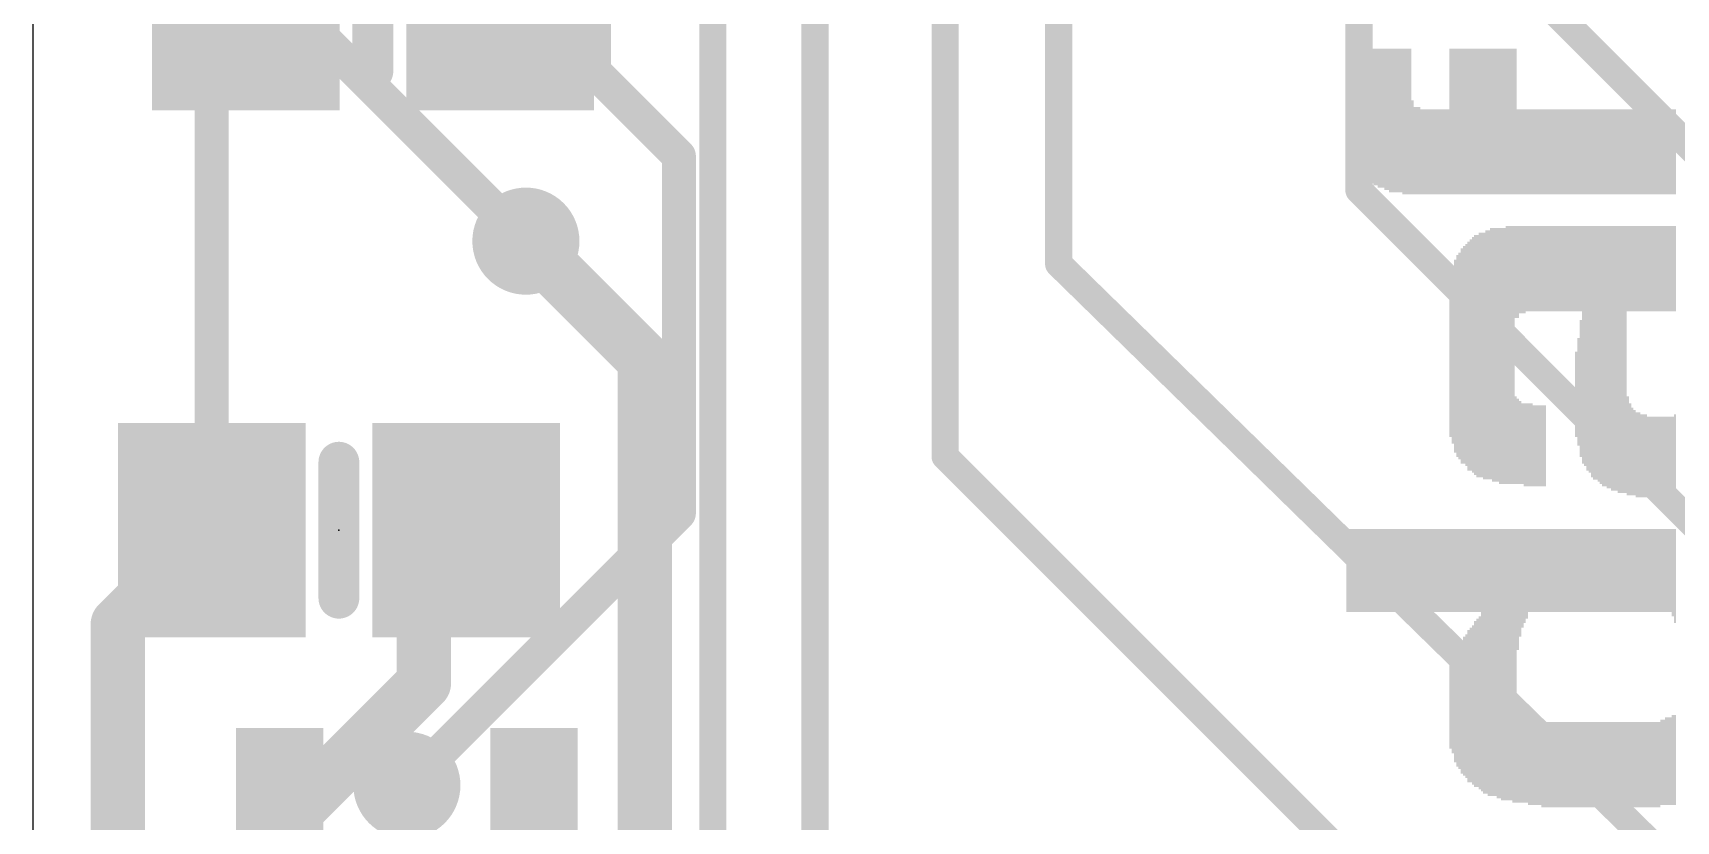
# Model space of a CAD drawing. Extents: x 0 to 68.6, y 0 to 53.3.
# Drawn here: x 0 to 12.28, y 16.88 to 22.76 of the extents above; entities that cross this region are included whole.
import ezdxf

# ---------------------------------------------------------------- set-up
doc = ezdxf.new("R2010")
doc.units = 0
for name, color, linetype in [('1', 12, 'CONTINUOUS'), ('16', 132, 'CONTINUOUS'), ('18', 110, 'CONTINUOUS'), ('20', 53, 'CONTINUOUS'), ('21', 40, 'CONTINUOUS'), ('23', 53, 'CONTINUOUS'), ('29', 253, 'CONTINUOUS')]:
    doc.layers.add(name, color=color, linetype=linetype)

# ---------------------------------------------------------------- blocks, each defined once
blk = doc.blocks.new('RECT')
blk.add_solid([(-0.5, -0.5), (0.5, -0.5), (-0.5, 0.5), (0.5, 0.5)])
blk = doc.blocks.new('ROUNDV')
at = {"const_width": 0.5}
blk.add_lwpolyline([(0, -0.25, 1), (0, 0.25, 1), (0, -0.25)], format="xyb", dxfattribs=at)

msp = doc.modelspace()

# ---------------------------------------------------------------- linework, layer by layer
at = {"layer": '1'}
for points, const_width in [([(8.2289, 26.0611), (12.7, 21.59)], 0.2032), ([(6.8147, 25.4954), (6.8147, 19.6013)], 0.2032), ([(7.6633, 25.4954), (7.6633, 21.0387)], 0.2032), ([(5.842, 25.0883), (5.842, 16.51)], 0.2032), ([(5.08, 24.892), (5.08, 14.732)], 0.2032), ([(9.906, 23.8183), (9.906, 21.59)], 0.2032), ([(1.336, 22.733), (1.59, 22.987)], 0.254), ([(1.336, 19.05), (1.336, 22.733)], 0.254), ([(9.906, 21.59), (13.843, 17.653)], 0.2032), ([(4.572, 20.32), (3.683, 21.209)], 0.4064), ([(7.6633, 21.0387), (13.462, 15.367)], 0.2032), ([(4.572, 16.002), (4.572, 20.32)], 0.4064), ([(6.8147, 19.6013), (14.986, 11.43)], 0.2032), ([(1.336, 19.05), (0.635, 18.349)], 0.4064), ([(2.921, 18.735), (3.236, 19.05)], 0.4064), ([(2.921, 17.907), (2.921, 18.735)], 0.4064), ([(0.635, 18.349), (0.635, 12.827)], 0.4064), ([(2.6035, 17.5895), (2.921, 17.907)], 0.4064), ([(1.9351, 16.9211), (2.6035, 17.5895)], 0.4064), ([(2.921, 17.272), (2.6035, 17.5895)], 0.254), ([(2.794, 17.145), (2.921, 17.272)], 0.254), ([(1.844, 16.9211), (1.9351, 16.9211)], 0.4064)]:
    msp.add_lwpolyline(points, dxfattribs=dict(at, const_width=const_width))
for points, const_width in [([(1.3995, 22.733, 1), (1.2725, 22.733)], 0.127), ([(1.2911, 22.7779, 1), (1.3809, 22.6881)], 0.127), ([(9.9419, 21.6259, 1), (9.8701, 21.5541)], 0.1016), ([(9.8552, 21.59, 1), (9.9568, 21.59)], 0.1016), ([(3.7548, 21.2808, 1), (3.6112, 21.1372)], 0.2032), ([(7.6988, 21.0751, 1), (7.6277, 21.0024)], 0.1016), ([(7.6125, 21.0387, 1), (7.7141, 21.0387)], 0.1016), ([(4.6736, 20.32, 1), (4.4704, 20.32)], 0.2032), ([(4.5002, 20.2482, 1), (4.6438, 20.3918)], 0.2032), ([(6.8507, 19.6372, 1), (6.7788, 19.5653)], 0.1016), ([(6.7639, 19.6013, 1), (6.8655, 19.6013)], 0.1016), ([(1.4078, 18.9782, 1), (1.2642, 19.1218)], 0.2032), ([(3.3078, 18.9782, 1), (3.1642, 19.1218)], 0.2032), ([(1.2725, 19.05, 1), (1.3995, 19.05)], 0.127), ([(3.0226, 18.735, 1), (2.8194, 18.735)], 0.2032), ([(2.8492, 18.8068, 1), (2.9928, 18.6632)], 0.2032), ([(0.7366, 18.349, 1), (0.5334, 18.349)], 0.2032), ([(0.5632, 18.4208, 1), (0.7068, 18.2772)], 0.2032), ([(2.9928, 17.8352, 1), (2.8492, 17.9788)], 0.2032), ([(2.8194, 17.907, 1), (3.0226, 17.907)], 0.2032), ([(2.5317, 17.6613, 1), (2.6753, 17.5177)], 0.2032), ([(2.6753, 17.5177, 1), (2.5317, 17.6613)], 0.2032), ([(2.6484, 17.6344, 1), (2.5586, 17.5446)], 0.127), ([(2.9659, 17.2271, 1), (2.8761, 17.3169)], 0.127), ([(2.8761, 17.2271, 1), (2.9659, 17.3169)], 0.127), ([(2.7491, 17.1899, 1), (2.8389, 17.1001)], 0.127), ([(1.844, 17.0227, 1), (1.844, 16.8195)], 0.2032), ([(1.8633, 16.9929, 1), (2.0069, 16.8493)], 0.2032), ([(1.9351, 16.8195, 1), (1.9351, 17.0227)], 0.2032)]:
    msp.add_lwpolyline(points, format="xyb", dxfattribs=dict(at, const_width=const_width))
at = {"layer": '16', "const_width": 0.254}
for points in [[(4.191, 26.924), (4.191, 22.479)], [(3.683, 21.209), (0.635, 24.257)], [(4.191, 22.479), (4.826, 21.844)], [(4.826, 21.844), (4.826, 19.177)], [(4.826, 19.177), (2.794, 17.145)]]:
    msp.add_lwpolyline(points, dxfattribs=at)
at = {"layer": '16', "const_width": 0.127}
for points in [[(4.2359, 22.5239, 1), (4.1461, 22.4341)], [(4.1275, 22.479, 1), (4.2545, 22.479)], [(4.8895, 21.844, 1), (4.7625, 21.844)], [(4.7811, 21.7991, 1), (4.8709, 21.8889)], [(3.6381, 21.1641, 1), (3.7279, 21.2539)], [(4.8709, 19.1321, 1), (4.7811, 19.2219)], [(4.7625, 19.177, 1), (4.8895, 19.177)], [(2.7491, 17.1899, 1), (2.8389, 17.1001)]]:
    msp.add_lwpolyline(points, format="xyb", dxfattribs=at)
at = {"layer": '20'}
msp.add_line((0, 53.34), (0, 0), dxfattribs=at)
at = {"layer": '21', "const_width": 0.3048}
for points in [[(2.54, 23.495), (2.54, 22.479)], [(2.286, 18.542), (2.286, 19.558)]]:
    msp.add_lwpolyline(points, dxfattribs=at)
at = {"layer": '21', "const_width": 0.1524}
for points in [[(2.4638, 22.479, 1), (2.6162, 22.479)], [(2.3622, 19.558, 1), (2.2098, 19.558)], [(2.2098, 18.542, 1), (2.3622, 18.542)]]:
    msp.add_lwpolyline(points, format="xyb", dxfattribs=at)
at = {"layer": '23'}
msp.add_point((2.286, 19.05), dxfattribs=at)

# ---------------------------------------------------------------- block references
at = {"layer": '1'}
for p, xscale, yscale in [((1.59, 22.987), 1.3, 1.5), ((3.49, 22.987), 1.3, 1.5), ((1.844, 16.9211), 0.55, 1.2), ((3.744, 16.9211), 0.55, 1.2)]:
    msp.add_blockref('RECT', p, dxfattribs=dict(at, xscale=xscale, yscale=yscale))
at = {"layer": '1', "xscale": 1.3, "yscale": 1.5, "rotation": 180}
for p in [(1.336, 19.05), (3.236, 19.05)]:
    msp.add_blockref('RECT', p, dxfattribs=at)
at = {"layer": '18', "xscale": 0.8001, "yscale": 0.8001}
for p in [(3.683, 21.209), (3.683, 21.209), (2.794, 17.145), (2.794, 17.145)]:
    msp.add_blockref('ROUNDV', p, dxfattribs=at)
at = {"layer": '21', "rotation": 90}
for p, xscale, yscale in [((9.8197, 22.3289), 0.637, 0.0167), ((9.8364, 22.2619), 0.7711, 0.0168), ((9.8532, 22.2535), 0.7879, 0.0167), ((9.8699, 22.2283), 0.8382, 0.0168), ((9.8867, 22.2032), 0.8885, 0.0168), ((9.9035, 22.2032), 0.8885, 0.0167), ((9.9202, 22.1864), 0.922, 0.0168), ((9.937, 22.178), 0.9388, 0.0168), ((9.9538, 22.1697), 0.9555, 0.0167), ((9.9705, 22.1613), 0.9723, 0.0168), ((9.9873, 22.1529), 0.9891, 0.0168), ((10.0041, 22.1445), 1.0058, 0.0167), ((10.0208, 22.1361), 1.0226, 0.0168), ((10.0376, 22.1361), 1.0226, 0.0168), ((10.0544, 22.1277), 1.0394, 0.0167), ((10.0711, 22.1277), 1.0394, 0.0168), ((10.0879, 22.1277), 1.0394, 0.0167), ((10.1046, 22.1194), 1.0561, 0.0168), ((10.1214, 22.1194), 1.0561, 0.0168), ((10.1382, 22.111), 1.0729, 0.0167), ((10.1549, 22.111), 1.0729, 0.0168), ((10.1717, 22.111), 1.0729, 0.0168), ((10.1885, 22.111), 1.0729, 0.0167), ((10.2052, 22.111), 1.0729, 0.0168), ((10.222, 22.111), 1.0729, 0.0168), ((10.2388, 22.1026), 1.0897, 0.0167), ((10.2555, 22.1026), 1.0897, 0.0168), ((10.2722, 22.1026), 1.0897, 0.0167), ((10.289, 22.1026), 1.0897, 0.0168), ((10.5908, 22.1026), 1.0897, 0.0168), ((10.6075, 22.1026), 1.0897, 0.0167), ((10.6243, 22.1026), 1.0897, 0.0168), ((10.6411, 22.1026), 1.0897, 0.0168), ((10.6578, 22.1026), 1.0897, 0.0167), ((10.6746, 22.1026), 1.0897, 0.0168), ((10.6913, 22.1026), 1.0897, 0.0167), ((10.7081, 22.1026), 1.0897, 0.0168), ((10.7249, 22.1026), 1.0897, 0.0168), ((10.7416, 22.1026), 1.0897, 0.0167), ((10.7584, 22.1026), 1.0897, 0.0168), ((10.7752, 22.1026), 1.0897, 0.0168), ((10.7919, 22.1026), 1.0897, 0.0167), ((10.8087, 22.1026), 1.0897, 0.0168), ((10.8255, 22.1026), 1.0897, 0.0168), ((10.8422, 22.1026), 1.0897, 0.0167), ((10.859, 22.1026), 1.0897, 0.0168), ((10.8758, 22.1026), 1.0897, 0.0168), ((10.8925, 22.1026), 1.0897, 0.0167), ((10.9093, 22.1026), 1.0897, 0.0168), ((10.9261, 22.1026), 1.0897, 0.0167), ((10.9428, 22.1026), 1.0897, 0.0168), ((10.9596, 22.1026), 1.0897, 0.0168), ((10.9764, 22.1026), 1.0897, 0.0167), ((10.9931, 22.1026), 1.0897, 0.0168), ((11.0099, 22.1026), 1.0897, 0.0168), ((11.0267, 22.1026), 1.0897, 0.0167), ((11.0434, 22.1026), 1.0897, 0.0168), ((11.0602, 22.1026), 1.0897, 0.0168), ((11.077, 22.1026), 1.0897, 0.0167), ((10.3058, 21.9098), 0.7041, 0.0168), ((10.3225, 21.8846), 0.6538, 0.0167), ((10.3393, 21.8846), 0.6538, 0.0168), ((10.3561, 21.8846), 0.6538, 0.0168), ((10.3728, 21.8763), 0.6371, 0.0167), ((10.3896, 21.8763), 0.6371, 0.0168), ((10.4064, 21.8763), 0.6371, 0.0168), ((10.4231, 21.8763), 0.6371, 0.0167), ((10.4399, 21.8763), 0.6371, 0.0168), ((10.4567, 21.8763), 0.6371, 0.0168), ((10.4734, 21.8763), 0.6371, 0.0167), ((10.4902, 21.8763), 0.6371, 0.0168), ((10.5069, 21.8763), 0.6371, 0.0167), ((10.5237, 21.8763), 0.6371, 0.0168), ((10.5405, 21.8763), 0.6371, 0.0168), ((10.5572, 21.8763), 0.6371, 0.0167), ((10.574, 21.8763), 0.6371, 0.0168), ((11.0937, 21.8763), 0.6371, 0.0168), ((11.1105, 21.8763), 0.6371, 0.0167), ((11.1272, 21.8763), 0.6371, 0.0168), ((11.144, 21.8763), 0.6371, 0.0168), ((11.1608, 21.8763), 0.6371, 0.0167), ((11.1775, 21.8763), 0.6371, 0.0168), ((11.1943, 21.8763), 0.6371, 0.0168), ((11.2111, 21.8763), 0.6371, 0.0167), ((11.2278, 21.8763), 0.6371, 0.0168), ((11.2446, 21.8763), 0.6371, 0.0168), ((11.2614, 21.8763), 0.6371, 0.0167), ((11.2781, 21.8763), 0.6371, 0.0168), ((11.2949, 21.8763), 0.6371, 0.0168), ((11.3117, 21.8763), 0.6371, 0.0167), ((11.3284, 21.8763), 0.6371, 0.0168), ((11.3452, 21.8763), 0.6371, 0.0167), ((11.3619, 21.8763), 0.6371, 0.0168), ((11.3787, 21.8763), 0.6371, 0.0168), ((11.3955, 21.8763), 0.6371, 0.0167), ((11.4122, 21.8763), 0.6371, 0.0168), ((11.429, 21.8763), 0.6371, 0.0168), ((11.4458, 21.8763), 0.6371, 0.0167), ((11.4625, 21.8763), 0.6371, 0.0168), ((11.4793, 21.8763), 0.6371, 0.0168), ((11.4961, 21.8763), 0.6371, 0.0167), ((11.5128, 21.8763), 0.6371, 0.0168), ((11.5296, 21.8763), 0.6371, 0.0167), ((11.5463, 21.8763), 0.6371, 0.0168), ((11.5631, 21.8763), 0.6371, 0.0168), ((11.5799, 21.8763), 0.6371, 0.0167), ((11.5966, 21.8763), 0.6371, 0.0168), ((11.6134, 21.8763), 0.6371, 0.0168), ((11.6302, 21.8763), 0.6371, 0.0167), ((11.6469, 21.8763), 0.6371, 0.0168), ((11.6637, 21.8763), 0.6371, 0.0168), ((11.6805, 21.8763), 0.6371, 0.0167), ((11.6972, 21.8763), 0.6371, 0.0168), ((11.714, 21.8763), 0.6371, 0.0168), ((11.7308, 21.8763), 0.6371, 0.0167), ((11.7475, 21.8763), 0.6371, 0.0168), ((11.7643, 21.8763), 0.6371, 0.0167), ((11.781, 21.8763), 0.6371, 0.0168), ((11.7978, 21.8763), 0.6371, 0.0168), ((11.8146, 21.8763), 0.6371, 0.0167), ((11.8313, 21.8763), 0.6371, 0.0168), ((11.8481, 21.8763), 0.6371, 0.0168), ((11.8649, 21.8763), 0.6371, 0.0167), ((11.8816, 21.8763), 0.6371, 0.0168), ((11.8984, 21.8763), 0.6371, 0.0168), ((11.9152, 21.8763), 0.6371, 0.0167), ((11.9319, 21.8763), 0.6371, 0.0168), ((11.9487, 21.8763), 0.6371, 0.0167), ((11.9654, 21.8763), 0.6371, 0.0168), ((11.9822, 21.8763), 0.6371, 0.0168), ((11.999, 21.8763), 0.6371, 0.0167), ((12.0157, 21.8763), 0.6371, 0.0168), ((12.0325, 21.8763), 0.6371, 0.0168), ((12.0493, 21.8763), 0.6371, 0.0167), ((12.066, 21.8763), 0.6371, 0.0168), ((12.0828, 21.8763), 0.6371, 0.0168), ((12.0996, 21.8763), 0.6371, 0.0167), ((12.1163, 21.8763), 0.6371, 0.0168), ((12.1331, 21.8763), 0.6371, 0.0168), ((12.1499, 21.8763), 0.6371, 0.0167), ((12.1666, 21.8763), 0.6371, 0.0168), ((12.1834, 21.8763), 0.6371, 0.0167), ((12.2001, 21.8763), 0.6371, 0.0168), ((12.2169, 21.8763), 0.6371, 0.0168), ((12.2337, 21.8763), 0.6371, 0.0167), ((12.2504, 21.8763), 0.6371, 0.0168), ((12.2672, 21.8763), 0.6371, 0.0168), ((10.7584, 20.3591), 1.7602, 0.0168), ((10.7752, 20.3591), 1.7938, 0.0168), ((10.7919, 20.3508), 1.8105, 0.0167), ((10.8087, 20.3591), 1.8273, 0.0168), ((10.8255, 20.3591), 1.8273, 0.0168), ((10.8422, 20.3508), 1.8441, 0.0167), ((10.859, 20.3591), 1.8608, 0.0168), ((10.8758, 20.3591), 1.8608, 0.0168), ((10.8925, 20.3675), 1.8776, 0.0167), ((10.9093, 20.3591), 1.8943, 0.0168), ((10.9261, 20.3591), 1.8943, 0.0167), ((10.9428, 20.3591), 1.8943, 0.0168), ((10.9596, 20.3508), 1.9111, 0.0168), ((10.9764, 20.3508), 1.9111, 0.0167), ((10.9931, 20.3508), 1.9111, 0.0168), ((11.0099, 20.3591), 1.9278, 0.0168), ((11.0267, 20.3591), 1.9278, 0.0167), ((11.0434, 20.3591), 1.9278, 0.0168), ((11.0602, 20.3591), 1.9278, 0.0168), ((11.077, 20.9794), 0.6873, 0.0167), ((11.0937, 20.9794), 0.6873, 0.0168), ((11.1105, 20.9962), 0.6537, 0.0167), ((11.1272, 20.9962), 0.6537, 0.0168), ((11.144, 20.9962), 0.6537, 0.0168), ((11.1608, 21.0045), 0.637, 0.0167), ((11.1775, 21.0045), 0.637, 0.0168), ((11.1943, 21.0045), 0.637, 0.0168), ((11.2111, 21.0045), 0.637, 0.0167), ((11.2278, 21.0045), 0.637, 0.0168), ((11.2446, 21.0045), 0.637, 0.0168), ((11.2614, 21.0045), 0.637, 0.0167), ((11.2781, 21.0045), 0.637, 0.0168), ((11.2949, 21.0045), 0.637, 0.0168), ((11.3117, 21.0045), 0.637, 0.0167), ((11.3284, 21.0045), 0.637, 0.0168), ((11.3452, 21.0045), 0.637, 0.0167), ((11.3619, 21.0045), 0.637, 0.0168), ((11.3787, 21.0045), 0.637, 0.0168), ((11.3955, 21.0045), 0.637, 0.0167), ((11.4122, 21.0045), 0.637, 0.0168), ((11.429, 21.0045), 0.637, 0.0168), ((11.4458, 21.0045), 0.637, 0.0167), ((11.4625, 21.0045), 0.637, 0.0168), ((11.4793, 21.0045), 0.637, 0.0168), ((11.4961, 21.0045), 0.637, 0.0167), ((11.5128, 21.0045), 0.637, 0.0168), ((11.5296, 21.0045), 0.637, 0.0167), ((11.5463, 21.0045), 0.637, 0.0168), ((11.5631, 21.0045), 0.637, 0.0168), ((11.5799, 20.4346), 1.7769, 0.0167), ((11.5966, 20.4261), 1.7937, 0.0168), ((11.6134, 20.4094), 1.8272, 0.0168), ((11.6302, 20.401), 1.844, 0.0167), ((11.6469, 20.3843), 1.8775, 0.0168), ((11.6637, 20.3758), 1.8943, 0.0168), ((11.6805, 20.3758), 1.8943, 0.0167), ((11.6972, 20.3675), 1.911, 0.0168), ((11.714, 20.3591), 1.9278, 0.0168), ((11.7308, 20.3507), 1.9446, 0.0167), ((11.7475, 20.3507), 1.9446, 0.0168), ((11.7643, 20.3423), 1.9613, 0.0167), ((11.781, 20.3423), 1.9613, 0.0168), ((11.7978, 20.334), 1.9781, 0.0168), ((11.8146, 20.334), 1.9781, 0.0167), ((11.8313, 20.334), 1.9781, 0.0168), ((11.8481, 20.3255), 1.9949, 0.0168), ((11.8649, 20.3255), 1.9949, 0.0167), ((11.8816, 20.3255), 1.9949, 0.0168), ((11.8984, 20.3255), 1.9949, 0.0168), ((11.9152, 21.0045), 0.637, 0.0167), ((11.9319, 21.0045), 0.637, 0.0168), ((11.9487, 21.0045), 0.637, 0.0167), ((11.9654, 21.0045), 0.637, 0.0168), ((11.9822, 21.0045), 0.637, 0.0168), ((11.999, 21.0045), 0.637, 0.0167), ((12.0157, 21.0045), 0.637, 0.0168), ((12.0325, 21.0045), 0.637, 0.0168), ((12.0493, 21.0045), 0.637, 0.0167), ((12.066, 21.0045), 0.637, 0.0168), ((12.0828, 21.0045), 0.637, 0.0168), ((12.0996, 21.0045), 0.637, 0.0167), ((12.1163, 21.0045), 0.637, 0.0168), ((12.1331, 21.0045), 0.637, 0.0168), ((12.1499, 21.0045), 0.637, 0.0167), ((12.1666, 21.0045), 0.637, 0.0168), ((12.1834, 21.0045), 0.637, 0.0167), ((12.2001, 21.0045), 0.637, 0.0168), ((12.2169, 21.0045), 0.637, 0.0168), ((12.2337, 21.0045), 0.637, 0.0167), ((12.2504, 21.0045), 0.637, 0.0168), ((12.2672, 21.0045), 0.637, 0.0168), ((10.6578, 20.3508), 1.5423, 0.0167), ((10.6746, 20.3508), 1.6093, 0.0168), ((10.6913, 20.3591), 1.6261, 0.0167), ((10.7081, 20.3591), 1.6596, 0.0168), ((10.7249, 20.3508), 1.7099, 0.0168), ((10.7416, 20.3591), 1.7267, 0.0167), ((10.6243, 20.3508), 1.4417, 0.0168), ((10.6411, 20.3508), 1.5087, 0.0168), ((10.5908, 20.3423), 1.1903, 0.0168), ((10.6075, 20.3423), 1.2909, 0.0167), ((11.5631, 20.1077), 1.0226, 0.0168), ((11.5296, 20.0658), 0.6371, 0.0167), ((11.5463, 20.0825), 0.8046, 0.0168), ((11.077, 19.7221), 0.6538, 0.0167), ((11.0937, 19.7137), 0.637, 0.0168), ((11.1105, 19.7053), 0.6203, 0.0167), ((11.9152, 19.6802), 0.7376, 0.0167), ((11.1272, 19.697), 0.6035, 0.0168), ((11.144, 19.6885), 0.6203, 0.0168), ((11.1608, 19.6885), 0.6203, 0.0167), ((11.1775, 19.6885), 0.6203, 0.0168), ((11.1943, 19.6885), 0.6203, 0.0168), ((11.2111, 19.6802), 0.6035, 0.0167), ((11.2278, 19.6802), 0.6035, 0.0168), ((11.2446, 19.6802), 0.6035, 0.0168), ((11.2614, 19.6802), 0.6035, 0.0167), ((11.2781, 19.6802), 0.6035, 0.0168), ((11.2949, 19.6802), 0.6035, 0.0168), ((11.9319, 19.655), 0.6873, 0.0168), ((11.9487, 19.6383), 0.6538, 0.0167), ((11.9654, 19.6299), 0.637, 0.0168), ((11.9822, 19.6131), 0.637, 0.0168), ((11.999, 19.6131), 0.637, 0.0167), ((12.0157, 19.6047), 0.6203, 0.0168), ((12.0325, 19.6047), 0.6203, 0.0168), ((12.0493, 19.6047), 0.6203, 0.0167), ((12.066, 19.5964), 0.6035, 0.0168), ((12.0828, 19.5964), 0.6035, 0.0168), ((12.0996, 19.5964), 0.6035, 0.0167), ((12.1163, 19.5964), 0.6035, 0.0168), ((12.1331, 19.5964), 0.6035, 0.0168), ((12.1499, 19.5964), 0.6035, 0.0167), ((12.1666, 19.5964), 0.6035, 0.0168), ((12.1834, 19.5964), 0.6035, 0.0167), ((12.2001, 19.5964), 0.6035, 0.0168), ((12.2169, 19.5964), 0.6035, 0.0168), ((12.2337, 19.5964), 0.6035, 0.0167), ((12.2504, 19.5964), 0.6035, 0.0168), ((12.2672, 19.6047), 0.6203, 0.0168), ((9.8197, 18.7498), 0.6203, 0.0167), ((9.8364, 18.7498), 0.6203, 0.0168), ((9.8532, 18.7498), 0.6203, 0.0167), ((9.8699, 18.7498), 0.6203, 0.0168), ((9.8867, 18.7498), 0.6203, 0.0168), ((9.9035, 18.7498), 0.6203, 0.0167), ((9.9202, 18.7498), 0.6203, 0.0168), ((9.937, 18.7498), 0.6203, 0.0168), ((9.9538, 18.7498), 0.6203, 0.0167), ((9.9705, 18.7498), 0.6203, 0.0168), ((9.9873, 18.7498), 0.6203, 0.0168), ((10.0041, 18.7498), 0.6203, 0.0167), ((10.0208, 18.7498), 0.6203, 0.0168), ((10.0376, 18.7498), 0.6203, 0.0168), ((10.0544, 18.7498), 0.6203, 0.0167), ((10.0711, 18.7498), 0.6203, 0.0168), ((10.0879, 18.7498), 0.6203, 0.0167), ((10.1046, 18.7498), 0.6203, 0.0168), ((10.1214, 18.7498), 0.6203, 0.0168), ((10.1382, 18.7498), 0.6203, 0.0167), ((10.1549, 18.7498), 0.6203, 0.0168), ((10.1717, 18.7498), 0.6203, 0.0168), ((10.1885, 18.7498), 0.6203, 0.0167), ((10.2052, 18.7498), 0.6203, 0.0168), ((10.222, 18.7498), 0.6203, 0.0168), ((10.2388, 18.7498), 0.6203, 0.0167), ((10.2555, 18.7498), 0.6203, 0.0168), ((10.2722, 18.7498), 0.6203, 0.0167), ((10.289, 18.7498), 0.6203, 0.0168), ((10.3058, 18.7498), 0.6203, 0.0168), ((10.3225, 18.7498), 0.6203, 0.0167), ((10.3393, 18.7498), 0.6203, 0.0168), ((10.3561, 18.7498), 0.6203, 0.0168), ((10.3728, 18.7498), 0.6203, 0.0167), ((10.3896, 18.7498), 0.6203, 0.0168), ((10.4064, 18.7498), 0.6203, 0.0168), ((10.4231, 18.7498), 0.6203, 0.0167), ((10.4399, 18.7498), 0.6203, 0.0168), ((10.4567, 18.7498), 0.6203, 0.0168), ((10.4734, 18.7498), 0.6203, 0.0167), ((10.4902, 18.7498), 0.6203, 0.0168), ((10.5069, 18.7498), 0.6203, 0.0167), ((10.5237, 18.7498), 0.6203, 0.0168), ((10.5405, 18.7498), 0.6203, 0.0168), ((10.5572, 18.7498), 0.6203, 0.0167), ((10.574, 18.7498), 0.6203, 0.0168), ((10.5908, 18.7498), 0.6203, 0.0168), ((10.6075, 18.7498), 0.6203, 0.0167), ((10.6243, 18.7498), 0.6203, 0.0168), ((10.6411, 18.7498), 0.6203, 0.0168), ((10.6578, 18.7498), 0.6203, 0.0167), ((10.6746, 18.7498), 0.6203, 0.0168), ((10.6913, 18.7498), 0.6203, 0.0167), ((10.7081, 18.7498), 0.6203, 0.0168), ((10.7249, 18.7498), 0.6203, 0.0168), ((10.7416, 18.7498), 0.6203, 0.0167), ((10.7584, 18.7498), 0.6203, 0.0168), ((10.7752, 18.7498), 0.6203, 0.0168), ((10.7919, 18.7498), 0.6203, 0.0167), ((10.8087, 18.7498), 0.6203, 0.0168), ((10.8255, 18.0792), 1.9614, 0.0168), ((10.8422, 18.0709), 1.9781, 0.0167), ((10.859, 18.0709), 1.9781, 0.0168), ((10.8758, 18.0625), 1.9949, 0.0168), ((10.8925, 18.0625), 1.9949, 0.0167), ((10.9093, 18.0625), 1.9949, 0.0168), ((10.9261, 18.0625), 1.9949, 0.0167), ((10.9428, 18.0541), 2.0117, 0.0168), ((10.9596, 18.0541), 2.0117, 0.0168), ((10.9764, 18.0457), 2.0284, 0.0167), ((10.9931, 18.0457), 2.0284, 0.0168), ((11.0099, 18.0457), 2.0284, 0.0168), ((11.0267, 18.0457), 2.0284, 0.0167), ((11.0434, 18.0457), 2.0284, 0.0168), ((11.0602, 18.0373), 2.0452, 0.0168), ((11.077, 18.0373), 2.0452, 0.0167), ((11.0937, 18.6073), 0.9052, 0.0168), ((11.1105, 18.6576), 0.8047, 0.0167), ((11.1272, 18.6911), 0.7376, 0.0168), ((11.144, 18.7079), 0.7041, 0.0168), ((11.1608, 18.7246), 0.6706, 0.0167), ((11.1775, 18.7498), 0.6203, 0.0168), ((11.1943, 18.7498), 0.6203, 0.0168), ((11.2111, 18.7498), 0.6203, 0.0167), ((11.2278, 18.7498), 0.6203, 0.0168), ((11.2446, 18.7498), 0.6203, 0.0168), ((11.2614, 18.7498), 0.6203, 0.0167), ((11.2781, 18.7498), 0.6203, 0.0168), ((11.2949, 18.7498), 0.6203, 0.0168), ((11.3117, 18.7498), 0.6203, 0.0167), ((11.3284, 18.7498), 0.6203, 0.0168), ((11.3452, 18.7498), 0.6203, 0.0167), ((11.3619, 18.7498), 0.6203, 0.0168), ((11.3787, 18.7498), 0.6203, 0.0168), ((11.3955, 18.7498), 0.6203, 0.0167), ((11.4122, 18.7498), 0.6203, 0.0168), ((11.429, 18.7498), 0.6203, 0.0168), ((11.4458, 18.7498), 0.6203, 0.0167), ((11.4625, 18.7498), 0.6203, 0.0168), ((11.4793, 18.7498), 0.6203, 0.0168), ((11.4961, 18.7498), 0.6203, 0.0167), ((11.5128, 18.7498), 0.6203, 0.0168), ((11.5296, 18.7498), 0.6203, 0.0167), ((11.5463, 18.7498), 0.6203, 0.0168), ((11.5631, 18.7498), 0.6203, 0.0168), ((11.5799, 18.7498), 0.6203, 0.0167), ((11.5966, 18.7498), 0.6203, 0.0168), ((11.6134, 18.7498), 0.6203, 0.0168), ((11.6302, 18.7498), 0.6203, 0.0167), ((11.6469, 18.7498), 0.6203, 0.0168), ((11.6637, 18.7498), 0.6203, 0.0168), ((11.6805, 18.7498), 0.6203, 0.0167), ((11.6972, 18.7498), 0.6203, 0.0168), ((11.714, 18.7498), 0.6203, 0.0168), ((11.7308, 18.7498), 0.6203, 0.0167), ((11.7475, 18.7498), 0.6203, 0.0168), ((11.7643, 18.7498), 0.6203, 0.0167), ((11.781, 18.7498), 0.6203, 0.0168), ((11.7978, 18.7498), 0.6203, 0.0168), ((11.8146, 18.7498), 0.6203, 0.0167), ((11.8313, 18.7498), 0.6203, 0.0168), ((11.8481, 18.7498), 0.6203, 0.0168), ((11.8649, 18.7498), 0.6203, 0.0167), ((11.8816, 18.7498), 0.6203, 0.0168), ((11.8984, 18.7498), 0.6203, 0.0168), ((11.9152, 18.7498), 0.6203, 0.0167), ((11.9319, 18.7498), 0.6203, 0.0168), ((11.9487, 18.7498), 0.6203, 0.0167), ((11.9654, 18.7498), 0.6203, 0.0168), ((11.9822, 18.7498), 0.6203, 0.0168), ((11.999, 18.7498), 0.6203, 0.0167), ((12.0157, 18.7498), 0.6203, 0.0168), ((12.0325, 18.7498), 0.6203, 0.0168), ((12.0493, 18.7498), 0.6203, 0.0167), ((12.066, 18.7498), 0.6203, 0.0168), ((12.0828, 18.7498), 0.6203, 0.0168), ((12.0996, 18.7498), 0.6203, 0.0167), ((12.1163, 18.7498), 0.6203, 0.0168), ((12.1331, 18.7498), 0.6203, 0.0168), ((12.1499, 18.7498), 0.6203, 0.0167), ((12.1666, 18.7498), 0.6203, 0.0168), ((12.1834, 18.7498), 0.6203, 0.0167), ((12.2001, 18.7498), 0.6203, 0.0168), ((12.2169, 18.7498), 0.6203, 0.0168), ((12.2337, 18.7498), 0.6203, 0.0167), ((12.2504, 18.733), 0.6538, 0.0168), ((12.2672, 18.7079), 0.7041, 0.0168), ((10.7249, 17.7355), 1.1399, 0.0168), ((10.7416, 17.744), 1.1567, 0.0167), ((10.7584, 17.744), 1.1903, 0.0168), ((10.7752, 17.7523), 1.2406, 0.0168), ((10.7919, 17.7607), 1.2573, 0.0167), ((10.8087, 17.7607), 1.2908, 0.0168), ((10.6411, 17.7272), 0.8885, 0.0168), ((10.6578, 17.7355), 0.9387, 0.0167), ((10.6746, 17.7272), 0.9891, 0.0168), ((10.6913, 17.7355), 1.0393, 0.0167), ((10.7081, 17.7355), 1.0729, 0.0168), ((10.5908, 17.7355), 0.6371, 0.0168), ((10.6075, 17.7355), 0.7041, 0.0167), ((10.6243, 17.7272), 0.8214, 0.0168), ((11.0937, 17.417), 0.8047, 0.0168), ((11.1105, 17.3667), 0.7041, 0.0167), ((11.1272, 17.3584), 0.6873, 0.0168), ((11.144, 17.35), 0.6706, 0.0168), ((11.1608, 17.3416), 0.6538, 0.0167), ((11.1775, 17.3248), 0.6538, 0.0168), ((11.1943, 17.3248), 0.6538, 0.0168), ((11.2111, 17.3248), 0.6538, 0.0167), ((11.2278, 17.3164), 0.6371, 0.0168), ((11.2446, 17.3164), 0.6371, 0.0168), ((11.2614, 17.3164), 0.6371, 0.0167), ((11.2781, 17.2997), 0.637, 0.0168), ((11.2949, 17.2997), 0.637, 0.0168), ((11.3117, 17.2997), 0.637, 0.0167), ((11.3284, 17.2997), 0.637, 0.0168), ((11.3452, 17.2997), 0.637, 0.0167), ((11.3619, 17.2997), 0.637, 0.0168), ((11.3787, 17.2997), 0.637, 0.0168), ((11.3955, 17.2997), 0.637, 0.0167), ((11.4122, 17.2997), 0.637, 0.0168), ((11.429, 17.2997), 0.637, 0.0168), ((11.4458, 17.2997), 0.637, 0.0167), ((11.4625, 17.2997), 0.637, 0.0168), ((11.4793, 17.2997), 0.637, 0.0168), ((11.4961, 17.2997), 0.637, 0.0167), ((11.5128, 17.2997), 0.637, 0.0168), ((11.5296, 17.2997), 0.637, 0.0167), ((11.5463, 17.2997), 0.637, 0.0168), ((11.5631, 17.2997), 0.637, 0.0168), ((11.5799, 17.2997), 0.637, 0.0167), ((11.5966, 17.2997), 0.637, 0.0168), ((11.6134, 17.2997), 0.637, 0.0168), ((11.6302, 17.2997), 0.637, 0.0167), ((11.6469, 17.2997), 0.637, 0.0168), ((11.6637, 17.2997), 0.637, 0.0168), ((11.6805, 17.2997), 0.637, 0.0167), ((11.6972, 17.2997), 0.637, 0.0168), ((11.714, 17.2997), 0.637, 0.0168), ((11.7308, 17.2997), 0.637, 0.0167), ((11.7475, 17.2997), 0.637, 0.0168), ((11.7643, 17.2997), 0.637, 0.0167), ((11.781, 17.2997), 0.637, 0.0168), ((11.7978, 17.2997), 0.637, 0.0168), ((11.8146, 17.2997), 0.637, 0.0167), ((11.8313, 17.2997), 0.637, 0.0168), ((11.8481, 17.2997), 0.637, 0.0168), ((11.8649, 17.2997), 0.637, 0.0167), ((11.8816, 17.2997), 0.637, 0.0168), ((11.8984, 17.2997), 0.637, 0.0168), ((11.9152, 17.2997), 0.637, 0.0167), ((11.9319, 17.2997), 0.637, 0.0168), ((11.9487, 17.2997), 0.637, 0.0167), ((11.9654, 17.2997), 0.637, 0.0168), ((11.9822, 17.2997), 0.637, 0.0168), ((11.999, 17.2997), 0.637, 0.0167), ((12.0157, 17.2997), 0.637, 0.0168), ((12.0325, 17.2997), 0.637, 0.0168), ((12.0493, 17.2997), 0.637, 0.0167), ((12.066, 17.2997), 0.637, 0.0168), ((12.0828, 17.2997), 0.637, 0.0168), ((12.0996, 17.2997), 0.637, 0.0167), ((12.1163, 17.2997), 0.637, 0.0168), ((12.1331, 17.2997), 0.637, 0.0168), ((12.1499, 17.2997), 0.637, 0.0167), ((12.1666, 17.3164), 0.6371, 0.0168), ((12.1834, 17.3164), 0.6371, 0.0167), ((12.2001, 17.3248), 0.6538, 0.0168), ((12.2169, 17.3248), 0.6538, 0.0168), ((12.2337, 17.3248), 0.6538, 0.0167), ((12.2504, 17.3332), 0.6706, 0.0168), ((12.2672, 17.3332), 0.6706, 0.0168)]:
    msp.add_blockref('RECT', p, dxfattribs=dict(at, xscale=xscale, yscale=yscale))
at = {"layer": '29'}
for p, xscale, yscale in [((1.59, 22.987), 1.4016, 1.6016), ((3.49, 22.987), 1.4016, 1.6016), ((1.844, 16.9211), 0.6516, 1.3016), ((3.744, 16.9211), 0.6516, 1.3016)]:
    msp.add_blockref('RECT', p, dxfattribs=dict(at, xscale=xscale, yscale=yscale))
at = {"layer": '29', "xscale": 1.4016, "yscale": 1.6016, "rotation": 180}
for p in [(1.336, 19.05), (3.236, 19.05)]:
    msp.add_blockref('RECT', p, dxfattribs=at)

doc.saveas('drawing.dxf')
